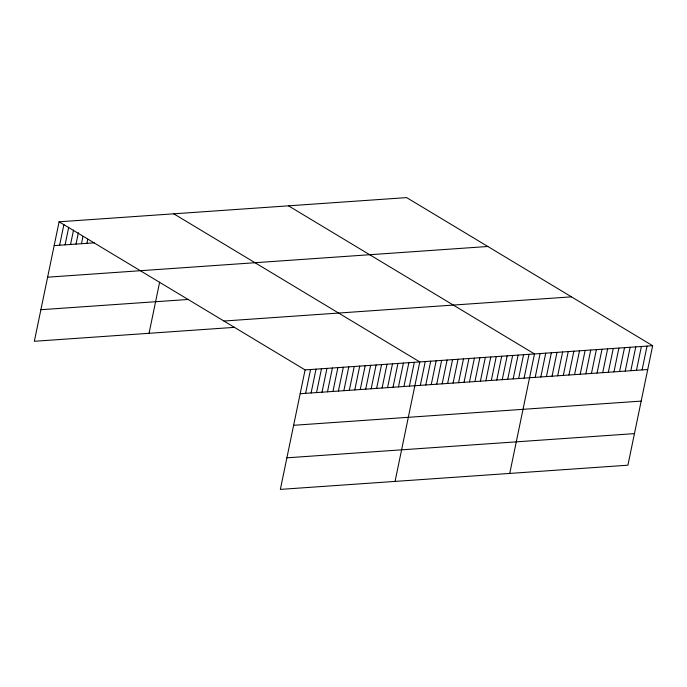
<?xml version="1.0" encoding="UTF-8"?>
<svg xmlns="http://www.w3.org/2000/svg" width="687" height="687" viewBox="0 0 687 687"><rect width="100%" height="100%" fill="white"/><g stroke="black" fill="none" stroke-linecap="round" stroke-linejoin="round"><path stroke-width="1.03" d="M59.091 221.798L305.097 369.907L280.356 489.393L627.909 465.202L652.65 345.716L406.644 197.607L59.091 221.798L34.35 341.284L234.602 327.347M59.623 245.233L63.908 224.529M65.085 244.855L68.734 227.251M70.546 244.469L73.552 229.982M76.008 244.091L78.37 232.704M81.47 243.713L82.972 236.465M86.931 243.335L87.79 239.188M149.045 333.298L159.624 282.211M305.629 393.342L310.558 369.529M311.091 392.964L316.02 369.151M316.552 392.586L321.482 368.764M322.014 392.2L326.943 368.387M327.476 391.822L332.405 368.009M332.937 391.444L337.867 367.631M338.399 391.058L343.328 367.244M343.861 390.68L348.79 366.867M349.322 390.302L354.252 366.489M354.784 389.924L359.713 366.111M360.246 389.538L365.175 365.724M365.707 389.16L370.637 365.347M371.169 388.782L376.098 364.969M376.631 388.404L381.56 364.591M382.092 388.018L387.021 364.204M387.554 387.64L392.483 363.827M393.016 387.262L397.945 363.449M398.477 386.884L403.406 363.062M403.939 386.498L408.868 362.684M409.4 386.12L414.33 362.307M395.051 481.407L419.791 361.929L173.785 213.82M420.324 385.355L425.253 361.542M425.785 384.978L430.715 361.164M431.247 384.6L436.176 360.787M436.709 384.222L441.638 360.409M442.17 383.835L447.1 360.022M447.632 383.458L452.561 359.644M453.094 383.08L458.023 359.267M458.555 382.702L463.485 358.889M464.017 382.315L468.946 358.502M469.47 381.938L474.408 358.125M474.932 381.56L479.869 357.747M480.393 381.182L485.331 357.36M485.855 380.796L490.793 356.982M491.317 380.418L496.254 356.605M496.778 380.04L501.716 356.227M502.24 379.653L507.178 355.84M507.702 379.276L512.639 355.462M513.163 378.898L518.101 355.085M518.625 378.52L523.563 354.707M524.087 378.133L529.024 354.32M509.737 473.429L534.486 353.942L288.48 205.834M535.182 377.369L540.111 353.547M540.806 376.974L545.736 353.161M546.431 376.579L551.36 352.766M552.056 376.193L556.994 352.379M557.689 375.798L562.619 351.984M563.314 375.403L568.243 351.589M568.939 375.016L573.868 351.203M574.564 374.621L579.502 350.808M580.197 374.235L585.126 350.422M585.822 373.84L590.751 350.026M591.447 373.445L596.376 349.631M597.072 373.058L602.01 349.245M602.705 372.663L607.634 348.85M608.33 372.277L613.259 348.464M613.955 371.882L618.884 348.069M619.58 371.487L624.517 347.674M625.213 371.1L630.142 347.287M630.838 370.705L635.767 346.892M636.463 370.319L641.392 346.497M642.087 369.924L647.025 346.111M54.161 245.611L94.213 242.829M47.626 277.187L487.83 246.487M40.885 309.708L188.35 299.446M223.919 321.035L571.472 296.844M305.097 369.907L652.65 345.716M300.167 393.72L647.721 369.529M293.632 425.296L641.177 401.105M286.891 457.817L634.444 433.626"/></g></svg>
